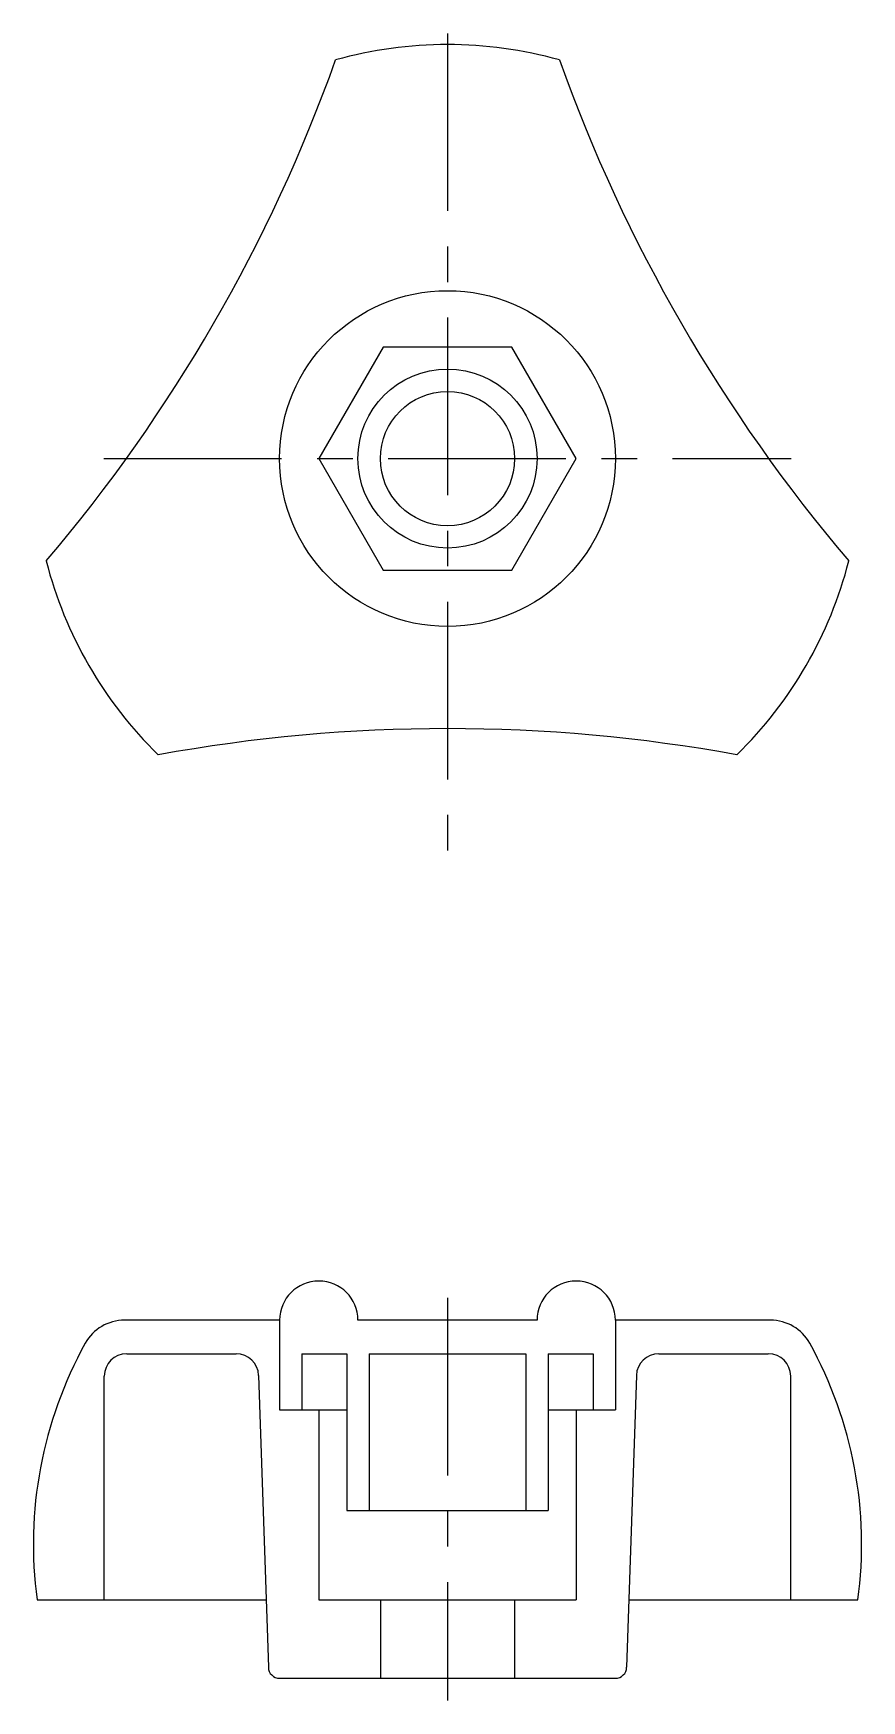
# Model space of a CAD drawing. Extents: x 10 to 154, y 10 to 150.
# Drawn here: x 117.4 to 154.4, y 75.6 to 150.1 of the extents above; entities outside this region: 2.
import ezdxf

# ---------------------------------------------------------------- set-up
doc = ezdxf.new("R2010")
doc.units = 0
doc.header["$LTSCALE"] = 0.25
doc.linetypes.add('CENTER', pattern=[50.8, 31.75, -6.35, 6.35, -6.35])
doc.layers.get('0').update_dxf_attribs({"linetype": 'CONTINUOUS'})
doc.layers.add('CENTER', color=1, linetype='CENTER')

msp = doc.modelspace()

# ---------------------------------------------------------------- linework, layer by layer
at = {"color": 7, "linetype": 'CONTINUOUS'}
for p, q in [((128.411, 92.644), (121.48, 92.644)), ((128.411, 92.644), (128.411, 88.644)), ((139.911, 92.644), (131.911, 92.644)), ((150.342, 92.644), (143.411, 92.644)), ((143.411, 92.644), (143.411, 88.644)), ((121.581, 91.144), (126.474, 91.144)), ((129.411, 91.144), (131.411, 91.144)), ((129.411, 91.144), (129.411, 88.644)), ((131.411, 91.144), (131.411, 84.144)), ((132.411, 91.144), (132.411, 84.144)), ((132.411, 91.144), (139.411, 91.144)), ((139.411, 91.144), (139.411, 84.144)), ((140.411, 91.144), (140.411, 84.144)), ((140.411, 91.144), (142.411, 91.144)), ((142.411, 91.144), (142.411, 88.644)), ((145.348, 91.144), (150.241, 91.144)), ((127.473, 90.179), (127.911, 77.144)), ((144.349, 90.179), (143.911, 77.144)), ((120.581, 80.144), (120.581, 90.144)), ((151.241, 80.144), (151.241, 90.144)), ((128.411, 88.644), (131.411, 88.644)), ((130.161, 88.644), (130.161, 80.144)), ((140.411, 88.644), (143.411, 88.644)), ((141.661, 88.644), (141.661, 80.144)), ((131.411, 84.144), (140.411, 84.144)), ((117.581, 80.144), (127.806, 80.144)), ((120.137, 80.144), (120.137, 80.144)), ((122.693, 80.144), (122.693, 80.144)), ((130.161, 80.144), (141.661, 80.144)), ((132.911, 80.144), (132.911, 76.644)), ((138.911, 80.144), (138.911, 76.644)), ((144.016, 80.144), (154.241, 80.144)), ((128.411, 76.644), (143.411, 76.644))]:
    msp.add_line(p, q, dxfattribs=at)
at = {"color": 3, "linetype": 'CONTINUOUS'}
msp.add_lwpolyline([(130.161, 131.144), (133.036, 126.164), (138.787, 126.164), (141.662, 131.144), (138.787, 136.124), (133.036, 136.124)], close=True, dxfattribs=at)
at = {"color": 7, "linetype": 'CONTINUOUS'}
for radius in [7.5, 4]:
    msp.add_circle((135.911, 131.144), radius, dxfattribs=at)
at = {"color": 3, "linetype": 'CONTINUOUS'}
msp.add_circle((135.911, 131.144), 3, dxfattribs=at)
at = {"color": 7, "linetype": 'CONTINUOUS'}
for centre, radius, start, end in [((135.911, 131.144), 18.5, 74.31967, 105.68), ((63.108, 173.177), 72, 319.65802, 340.34197), ((208.715, 173.177), 72, 199.65797, 220.34198), ((135.911, 131.144), 18.5, 194.32001, 225.68), ((135.911, 131.144), 18.5, 314.32, 345.67999), ((135.911, 47.077), 72, 79.65838, 100.34198), ((130.161, 92.644), 1.75, 0, 180), ((141.661, 92.644), 1.75, 0, 180), ((121.48, 90.644), 2, 90, 150.99745), ((150.342, 90.644), 2, 29.00255, 90), ((135.911, 82.644), 18.5, 150.99745, 187.76643), ((121.581, 90.144), 1, 90, 180), ((126.474, 90.144), 1, 2, 90), ((145.348, 90.144), 1, 90, 178), ((150.241, 90.144), 1, 0, 90), ((135.911, 82.644), 18.5, 352.23357, 29.00255), ((128.411, 77.144), 0.5, 180, 270), ((143.411, 77.144), 0.5, 270, 0)]:
    msp.add_arc(centre, radius, start, end, dxfattribs=at)
at = {"layer": 'CENTER', "color": 1, "linetype": 'CENTER'}
for p, q in [((135.911, 150.144), (135.911, 112.144)), ((120.565, 131.144), (151.258, 131.144)), ((135.911, 93.644), (135.911, 75.644))]:
    msp.add_line(p, q, dxfattribs=at)

# ---------------------------------------------------------------- texts
at = {"color": 7, "linetype": 'CONTINUOUS'}
for s, p in [('SSN 6', (10, 25)), ('SSN06', (10, 10))]:
    msp.add_text(s, height=4, dxfattribs=at).set_placement(p)

doc.saveas('drawing.dxf')
